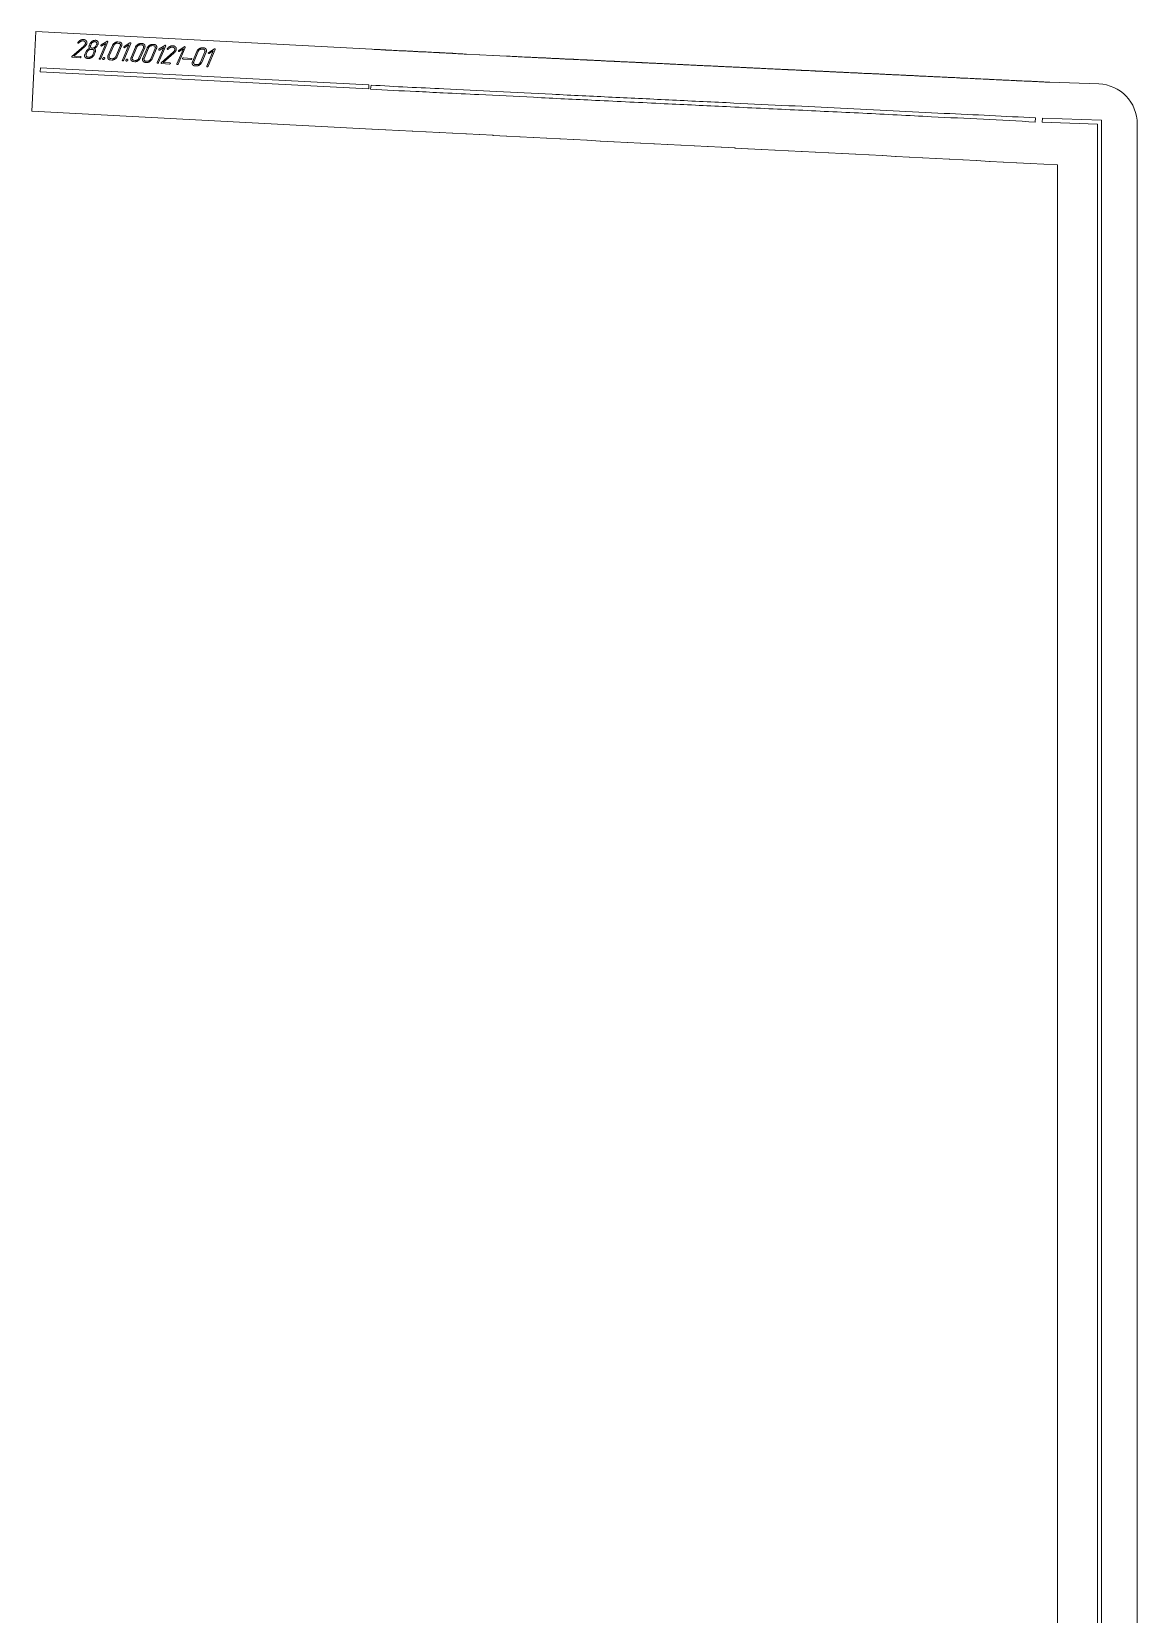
# Model space of a CAD drawing. Header units: millimetres. Extents: x 146 to 1091, y 1 to 2383.
# Drawn here: x 259 to 1091, y 1192 to 2383 of the extents above; entities that cross this region are included whole.
import ezdxf

# ---------------------------------------------------------------- set-up
doc = ezdxf.new("R2010")
doc.units = ezdxf.units.MM
doc.linetypes.add('K5LT_BASIC', pattern=[0])
doc.layers.add('Engraving', color=7, linetype='Continuous')

msp = doc.modelspace()

# ---------------------------------------------------------------- linework, layer by layer
at = {"color": 143, "linetype": 'K5LT_BASIC', "lineweight": 15, "true_color": 0x33acca}
for p, q in [((262.2, 2382.5), (260.7, 2352.5)), ((515.2, 2369.3), (262.2, 2382.5)), ((515.4, 2369.3), (515.2, 2369.3)), ((516.9, 2369.2), (515.4, 2369.3)), ((525.6, 2368.7), (525.3, 2368.8)), ((535.7, 2368.2), (535.4, 2368.2)), ((545.8, 2367.7), (545.5, 2367.7)), ((555.9, 2367.2), (555.6, 2367.2)), ((566, 2366.6), (565.7, 2366.7)), ((576.1, 2366.1), (575.8, 2366.2)), ((586.2, 2365.6), (585.9, 2365.6)), ((596, 2365.1), (586.2, 2365.6)), ((596.3, 2365.1), (596, 2365.1)), ((606.1, 2364.6), (596.3, 2365.1)), ((606.4, 2364.6), (606.1, 2364.6)), ((616.4, 2364.1), (606.4, 2364.6)), ((616.7, 2364.1), (616.4, 2364.1)), ((626.6, 2363.6), (626.3, 2363.6)), ((636.7, 2363.1), (636.4, 2363.1)), ((646.8, 2362.6), (646.5, 2362.6)), ((656.9, 2362.1), (656.6, 2362.1)), ((667, 2361.6), (666.7, 2361.7)), ((677.1, 2361.1), (676.8, 2361.2)), ((687.2, 2360.7), (686.9, 2360.7)), ((697.3, 2360.2), (697, 2360.2)), ((707.4, 2359.7), (707.1, 2359.7)), ((717.5, 2359.2), (717.2, 2359.2)), ((727.6, 2358.7), (727.3, 2358.7)), ((737.7, 2358.2), (737.4, 2358.3)), ((260.7, 2352.5), (259.2, 2322.6)), ((747.8, 2357.8), (747.5, 2357.8)), ((757.9, 2357.3), (757.6, 2357.3)), ((768, 2356.8), (767.7, 2356.8)), ((778.1, 2356.3), (777.8, 2356.3)), ((788.4, 2355.8), (788.1, 2355.8)), ((798.3, 2355.3), (798, 2355.4)), ((808.4, 2354.9), (808.1, 2354.9)), ((818.5, 2354.4), (818.2, 2354.4)), ((828.6, 2353.9), (828.3, 2353.9)), ((838.7, 2353.4), (838.4, 2353.4)), ((848.8, 2352.9), (848.5, 2353)), ((858.9, 2352.5), (858.6, 2352.5)), ((869, 2352), (868.7, 2352)), ((879.1, 2351.5), (878.8, 2351.5)), ((889.2, 2351), (888.9, 2351)), ((899.3, 2350.5), (899, 2350.5)), ((909.4, 2350), (909.1, 2350)), ((919.2, 2349.5), (919.5, 2349.5)), ((929.6, 2349), (929.3, 2349.1)), ((939.7, 2348.5), (939.4, 2348.6)), ((1010.3, 2345.2), (1010.2, 2345.2)), ((1061.9, 2343.2), (1025.2, 2344.4)), ((259.2, 2322.6), (515.2, 2309.2)), ((1090.9, 31.2), (1090.9, 2313)), ((515.2, 2309.2), (515.4, 2309.2)), ((515.4, 2309.2), (525.3, 2308.7)), ((525.3, 2308.7), (525.6, 2308.7)), ((525.6, 2308.7), (535.4, 2308.2)), ((535.4, 2308.2), (535.7, 2308.1)), ((535.7, 2308.1), (545.5, 2307.6)), ((545.5, 2307.6), (545.8, 2307.6)), ((545.8, 2307.6), (555.6, 2307.1)), ((555.6, 2307.1), (555.9, 2307.1)), ((555.9, 2307.1), (565.7, 2306.6)), ((565.7, 2306.6), (566, 2306.6)), ((566, 2306.6), (575.8, 2306)), ((575.8, 2306), (576.1, 2306)), ((576.1, 2306), (585.9, 2305.5)), ((585.9, 2305.5), (586.2, 2305.5)), ((586.2, 2305.5), (596, 2305)), ((596, 2305), (596.3, 2305)), ((596.3, 2305), (606.1, 2304.5)), ((606.1, 2304.5), (606.4, 2304.4)), ((606.4, 2304.4), (616.4, 2303.9)), ((616.4, 2303.9), (616.7, 2303.9)), ((616.7, 2303.9), (626.3, 2303.4)), ((626.3, 2303.4), (626.6, 2303.4)), ((626.6, 2303.4), (636.4, 2302.9)), ((636.4, 2302.9), (636.7, 2302.9)), ((636.7, 2302.9), (646.5, 2302.4)), ((646.5, 2302.4), (646.8, 2302.3)), ((646.8, 2302.3), (656.6, 2301.8)), ((656.6, 2301.8), (656.9, 2301.8)), ((656.9, 2301.8), (666.7, 2301.3)), ((666.7, 2301.3), (667, 2301.3)), ((667, 2301.3), (676.8, 2300.8)), ((676.8, 2300.8), (677.1, 2300.8)), ((677.1, 2300.8), (686.9, 2300.2)), ((686.9, 2300.2), (687.2, 2300.2)), ((687.2, 2300.2), (697, 2299.7)), ((697, 2299.7), (697.3, 2299.7)), ((697.3, 2299.7), (707.1, 2299.2)), ((707.1, 2299.2), (707.4, 2299.2)), ((707.4, 2299.2), (717.2, 2298.7)), ((717.2, 2298.7), (717.5, 2298.6)), ((717.5, 2298.6), (727.3, 2298.1)), ((727.3, 2298.1), (727.6, 2298.1)), ((727.6, 2298.1), (737.4, 2297.6)), ((737.4, 2297.6), (737.7, 2297.6)), ((737.7, 2297.6), (747.5, 2297.1)), ((747.5, 2297.1), (747.8, 2297.1)), ((747.8, 2297.1), (757.6, 2296.6)), ((757.6, 2296.6), (757.9, 2296.5)), ((757.9, 2296.5), (767.7, 2296)), ((767.7, 2296), (768, 2296)), ((768, 2296), (777.8, 2295.5)), ((777.8, 2295.5), (778.1, 2295.5)), ((778.1, 2295.5), (788.1, 2295)), ((788.1, 2295), (788.4, 2294.9)), ((788.4, 2294.9), (798, 2294.4)), ((798, 2294.4), (798.3, 2294.4)), ((798.3, 2294.4), (808.1, 2293.9)), ((808.1, 2293.9), (808.4, 2293.9)), ((808.4, 2293.9), (818.2, 2293.4)), ((818.2, 2293.4), (818.5, 2293.4)), ((818.5, 2293.4), (828.3, 2292.9)), ((828.3, 2292.9), (828.6, 2292.8)), ((828.6, 2292.8), (838.4, 2292.3)), ((838.4, 2292.3), (838.7, 2292.3)), ((838.7, 2292.3), (848.5, 2291.8)), ((848.5, 2291.8), (848.8, 2291.8)), ((848.8, 2291.8), (858.6, 2291.3)), ((858.6, 2291.3), (858.9, 2291.3)), ((858.9, 2291.3), (868.7, 2290.7)), ((868.7, 2290.7), (869, 2290.7)), ((869, 2290.7), (878.8, 2290.2)), ((878.8, 2290.2), (879.1, 2290.2)), ((879.1, 2290.2), (888.9, 2289.7)), ((888.9, 2289.7), (889.2, 2289.7)), ((889.2, 2289.7), (899, 2289.2)), ((899, 2289.2), (899.3, 2289.2)), ((899.3, 2289.2), (909.1, 2288.6)), ((909.1, 2288.6), (909.4, 2288.6)), ((909.4, 2288.6), (919.2, 2288.1)), ((919.2, 2288.1), (919.5, 2288.1)), ((919.5, 2288.1), (929.3, 2287.6)), ((929.3, 2287.6), (929.6, 2287.6)), ((929.6, 2287.6), (939.4, 2287.1)), ((939.4, 2287.1), (939.7, 2287)), ((939.7, 2287), (949.5, 2286.5)), ((949.5, 2286.5), (949.8, 2286.5)), ((949.8, 2286.5), (959.6, 2286)), ((959.6, 2286), (959.9, 2286)), ((959.9, 2286), (969.7, 2285.5)), ((969.7, 2285.5), (970, 2285.5)), ((970, 2285.5), (979.8, 2284.9)), ((979.8, 2284.9), (980.1, 2284.9)), ((980.1, 2284.9), (989.9, 2284.4)), ((989.9, 2284.4), (990.2, 2284.4)), ((990.2, 2284.4), (1000, 2283.9)), ((1000, 2283.9), (1000.3, 2283.9)), ((1000.3, 2283.9), (1010.2, 2283.4)), ((1010.2, 2283.4), (1010.3, 2283.4)), ((1010.3, 2283.4), (1030.9, 2282.3)), ((1030.9, 2282.3), (1030.9, 60.5))]:
    msp.add_line(p, q, dxfattribs=at)
for centre, radius, start, end in [((955.3, 2448.5), 100.6, 266.7033, 266.8693), ((965, 2441.5), 94.1, 266.7015, 266.8795), ((974.7, 2434.8), 87.8, 266.7043, 266.8948), ((984.5, 2428.3), 81.8, 266.713, 266.9171), ((994.2, 2422.1), 76.1, 266.729, 266.9485), ((1004, 2416.2), 70.6, 266.7562, 266.9939)]:
    msp.add_arc(centre, radius, start, end, dxfattribs=at)
msp.add_ellipse((1060.9, 2313), major_axis=(0, -30.2), ratio=0.99398, start_param=1.570796, end_param=3.108212, dxfattribs=at)
for points, knots in [([(525.3, 2368.8), (525.2, 2368.8), (525, 2368.8), (524.8, 2368.8), (524.5, 2368.8), (524.2, 2368.8), (523.8, 2368.8), (523.1, 2368.9), (522.3, 2368.9), (520.9, 2369), (519.1, 2369.1), (517.6, 2369.2), (516.9, 2369.2)], [0, 0, 0, 0, 0.0104886, 0.0209772, 0.0314658, 0.0419545, 0.0629317, 0.0839089, 0.1258634, 0.1678178, 0.2623536, 0.3568893, 0.3568893, 0.3568893, 0.3568893]), ([(535.4, 2368.2), (533.6, 2368.3), (530.4, 2368.5), (527.1, 2368.7), (525.6, 2368.7)], [0, 0, 0, 0, 0.2186385, 0.4166632, 0.4166632, 0.4166632, 0.4166632]), ([(545.5, 2367.7), (545.3, 2367.7), (544.8, 2367.7), (542.9, 2367.8), (540.5, 2368), (537.7, 2368.1), (536.4, 2368.2), (535.7, 2368.2)], [0, 0, 0, 0, 0.0252663, 0.0631657, 0.2396331, 0.3278668, 0.4161006, 0.4161006, 0.4161006, 0.4161006]), ([(555.6, 2367.2), (555.5, 2367.2), (555.2, 2367.2), (554.8, 2367.2), (554.2, 2367.3), (553.5, 2367.3), (552.2, 2367.4), (550.7, 2367.4), (549.1, 2367.5), (548, 2367.6), (546.9, 2367.6), (546.1, 2367.7), (545.8, 2367.7)], [0, 0, 0, 0, 0.0133314, 0.0266628, 0.0533256, 0.0799883, 0.1066511, 0.2133022, 0.2573031, 0.3013041, 0.345305, 0.3893059, 0.3893059, 0.3893059, 0.3893059]), ([(565.7, 2366.7), (565.1, 2366.7), (563.7, 2366.8), (560.4, 2366.9), (557.7, 2367.1), (555.9, 2367.2)], [0, 0, 0, 0, 0.0762057, 0.1905143, 0.4401767, 0.4401767, 0.4401767, 0.4401767]), ([(575.8, 2366.2), (575.7, 2366.2), (575.6, 2366.2), (575.4, 2366.2), (575, 2366.2), (574.2, 2366.2), (572.6, 2366.3), (569.8, 2366.5), (567.4, 2366.6), (566, 2366.6)], [0, 0, 0, 0, 0.0075209, 0.0150418, 0.0300836, 0.0601672, 0.1203344, 0.2406689, 0.4386866, 0.4386866, 0.4386866, 0.4386866]), ([(585.9, 2365.6), (584.2, 2365.7), (581.8, 2365.8), (578.9, 2366), (577.3, 2366.1), (576.5, 2366.1), (576.1, 2366.1)], [0, 0, 0, 0, 0.2441491, 0.3662237, 0.427261, 0.4882983, 0.4882983, 0.4882983, 0.4882983]), ([(626.3, 2363.6), (624.8, 2363.7), (621.6, 2363.9), (618.4, 2364), (616.7, 2364.1)], [0, 0, 0, 0, 0.2046425, 0.4430636, 0.4430636, 0.4430636, 0.4430636]), ([(636.4, 2363.1), (635.3, 2363.2), (632.1, 2363.3), (628.8, 2363.5), (626.6, 2363.6)], [0, 0, 0, 0, 0.1332275, 0.4235918, 0.4235918, 0.4235918, 0.4235918]), ([(646.5, 2362.6), (646.1, 2362.7), (645.2, 2362.7), (643.1, 2362.8), (640.8, 2362.9), (638.5, 2363), (637.3, 2363.1), (636.7, 2363.1)], [0, 0, 0, 0, 0.0511674, 0.1279185, 0.2814206, 0.3630755, 0.4447304, 0.4447304, 0.4447304, 0.4447304]), ([(656.6, 2362.1), (656.2, 2362.2), (655.3, 2362.2), (653.7, 2362.3), (652.1, 2362.4), (650.4, 2362.4), (649.2, 2362.5), (648, 2362.6), (647.2, 2362.6), (646.8, 2362.6)], [0, 0, 0, 0, 0.0550992, 0.1101984, 0.2203969, 0.2754961, 0.3305953, 0.3856945, 0.4407937, 0.4407937, 0.4407937, 0.4407937]), ([(666.7, 2361.7), (666.3, 2361.7), (665.4, 2361.7), (663.8, 2361.8), (662.2, 2361.9), (660.5, 2361.9), (659.3, 2362), (658.1, 2362.1), (657.3, 2362.1), (656.9, 2362.1)], [0, 0, 0, 0, 0.0545517, 0.1091034, 0.2182067, 0.2727584, 0.3273101, 0.3818618, 0.4364135, 0.4364135, 0.4364135, 0.4364135]), ([(676.8, 2361.2), (676.4, 2361.2), (675.5, 2361.2), (673.9, 2361.3), (671.9, 2361.4), (669.8, 2361.5), (668.2, 2361.6), (667.4, 2361.6), (667, 2361.6)], [0, 0, 0, 0, 0.0539706, 0.1079412, 0.2158824, 0.3238237, 0.3777943, 0.4317649, 0.4317649, 0.4317649, 0.4317649]), ([(686.9, 2360.7), (686.7, 2360.7), (686.3, 2360.7), (685.6, 2360.7), (684.7, 2360.8), (683.6, 2360.8), (682.4, 2360.9), (681.1, 2361), (680, 2361), (679.1, 2361), (678.4, 2361.1), (677.7, 2361.1), (677.3, 2361.1), (677.1, 2361.1)], [0, 0, 0, 0, 0.0239069, 0.0478138, 0.0956276, 0.1434414, 0.1912552, 0.2501549, 0.3090545, 0.3385044, 0.3679542, 0.397404, 0.4268538, 0.4268538, 0.4268538, 0.4268538]), ([(697, 2360.2), (696.8, 2360.2), (696.5, 2360.2), (695.8, 2360.2), (695, 2360.3), (694, 2360.3), (692.8, 2360.4), (691.5, 2360.4), (690.3, 2360.5), (689.3, 2360.6), (688.6, 2360.6), (687.9, 2360.6), (687.4, 2360.6), (687.2, 2360.7)], [0, 0, 0, 0, 0.0214012, 0.0428023, 0.0856047, 0.128407, 0.1712093, 0.2338223, 0.2964354, 0.3277419, 0.3590484, 0.3903549, 0.4216614, 0.4216614, 0.4216614, 0.4216614]), ([(707.1, 2359.7), (706.9, 2359.7), (706.6, 2359.7), (706.1, 2359.8), (705.6, 2359.8), (704.9, 2359.8), (704.1, 2359.8), (702.4, 2359.9), (700.9, 2360), (699.4, 2360.1), (698.7, 2360.1), (698, 2360.1), (697.5, 2360.2), (697.3, 2360.2)], [0, 0, 0, 0, 0.0223674, 0.0447349, 0.0671023, 0.0894698, 0.1342047, 0.1789396, 0.3091201, 0.3416652, 0.3742103, 0.4067555, 0.4393006, 0.4393006, 0.4393006, 0.4393006]), ([(717.2, 2359.2), (716.9, 2359.2), (716.5, 2359.3), (715.8, 2359.3), (715.1, 2359.3), (713.8, 2359.4), (711.2, 2359.5), (708.8, 2359.6), (707.4, 2359.7)], [0, 0, 0, 0, 0.0284436, 0.0568872, 0.0853308, 0.1137743, 0.2275487, 0.4103352, 0.4103352, 0.4103352, 0.4103352]), ([(727.3, 2358.7), (727.1, 2358.7), (726.7, 2358.8), (726.1, 2358.8), (725.4, 2358.8), (724.6, 2358.9), (723.6, 2358.9), (722.4, 2359), (721.2, 2359), (720.1, 2359.1), (719.3, 2359.1), (718.7, 2359.1), (718.1, 2359.2), (717.7, 2359.2), (717.5, 2359.2)], [0, 0, 0, 0, 0.0279643, 0.0559286, 0.0838929, 0.1118572, 0.1677858, 0.2237144, 0.2801011, 0.3364878, 0.3646811, 0.3928744, 0.4210678, 0.4492611, 0.4492611, 0.4492611, 0.4492611]), ([(737.4, 2358.3), (737, 2358.3), (736.1, 2358.3), (734.5, 2358.4), (732.5, 2358.5), (730.4, 2358.6), (728.8, 2358.7), (728, 2358.7), (727.6, 2358.7)], [0, 0, 0, 0, 0.0552855, 0.110571, 0.221142, 0.3317129, 0.3869984, 0.4422839, 0.4422839, 0.4422839, 0.4422839]), ([(747.5, 2357.8), (747.1, 2357.8), (746.2, 2357.8), (744.6, 2357.9), (742.6, 2358), (740.5, 2358.1), (738.9, 2358.2), (738.1, 2358.2), (737.7, 2358.2)], [0, 0, 0, 0, 0.0570942, 0.1141884, 0.2283768, 0.3425652, 0.3996594, 0.4567536, 0.4567536, 0.4567536, 0.4567536]), ([(757.6, 2357.3), (757.2, 2357.3), (756.3, 2357.3), (754.7, 2357.4), (752.7, 2357.5), (750.6, 2357.6), (749, 2357.7), (748.2, 2357.7), (747.8, 2357.8)], [0, 0, 0, 0, 0.0560961, 0.1121922, 0.2243844, 0.3365765, 0.3926726, 0.4487687, 0.4487687, 0.4487687, 0.4487687]), ([(767.7, 2356.8), (767.3, 2356.8), (766.4, 2356.9), (764.8, 2356.9), (762.8, 2357), (760.7, 2357.1), (759.1, 2357.2), (758.3, 2357.3), (757.9, 2357.3)], [0, 0, 0, 0, 0.052433, 0.104866, 0.2097319, 0.3145979, 0.3670308, 0.4194638, 0.4194638, 0.4194638, 0.4194638]), ([(777.8, 2356.3), (777.4, 2356.3), (776.5, 2356.4), (775.3, 2356.4), (774.1, 2356.5), (772.5, 2356.6), (770.8, 2356.7), (769.2, 2356.7), (768.4, 2356.8), (768, 2356.8)], [0, 0, 0, 0, 0.0539648, 0.1079295, 0.1618943, 0.2158591, 0.3237886, 0.3777533, 0.4317181, 0.4317181, 0.4317181, 0.4317181]), ([(788.1, 2355.8), (788, 2355.8), (787.5, 2355.9), (786.5, 2355.9), (784.7, 2356), (781.8, 2356.1), (779.4, 2356.2), (778.1, 2356.3)], [0, 0, 0, 0, 0.0239911, 0.0599777, 0.131951, 0.2758976, 0.4542322, 0.4542322, 0.4542322, 0.4542322]), ([(798, 2355.4), (798, 2355.4), (797.8, 2355.4), (797.5, 2355.4), (796.9, 2355.4), (795.9, 2355.5), (793.8, 2355.6), (791.2, 2355.7), (789.2, 2355.8), (788.4, 2355.8)], [0, 0, 0, 0, 0.0007429, 0.0204517, 0.0412748, 0.0829211, 0.1662137, 0.3327989, 0.4416534, 0.4416534, 0.4416534, 0.4416534]), ([(808.1, 2354.9), (807.5, 2354.9), (806.1, 2355), (803.8, 2355.1), (801.1, 2355.2), (799.2, 2355.3), (798.3, 2355.3)], [0, 0, 0, 0, 0.074759, 0.1868974, 0.3144989, 0.4421005, 0.4421005, 0.4421005, 0.4421005]), ([(818.2, 2354.4), (817.4, 2354.4), (815.6, 2354.5), (813, 2354.6), (810.5, 2354.8), (809.1, 2354.8), (808.4, 2354.9)], [0, 0, 0, 0, 0.0972006, 0.2430015, 0.3374574, 0.4319133, 0.4319133, 0.4319133, 0.4319133]), ([(828.3, 2353.9), (828, 2353.9), (827.6, 2354), (826.7, 2354), (825.3, 2354.1), (823.5, 2354.1), (821.2, 2354.3), (819.5, 2354.3), (818.5, 2354.4)], [0, 0, 0, 0, 0.030446, 0.0608921, 0.1217841, 0.2131223, 0.3044604, 0.4392458, 0.4392458, 0.4392458, 0.4392458]), ([(838.4, 2353.4), (838.2, 2353.4), (838, 2353.5), (837.6, 2353.5), (837.2, 2353.5), (836.6, 2353.5), (836, 2353.6), (834.9, 2353.6), (833.5, 2353.7), (831.3, 2353.8), (829.7, 2353.9), (828.6, 2353.9)], [0, 0, 0, 0, 0.0182492, 0.0364984, 0.0547475, 0.0729967, 0.1094951, 0.1459934, 0.2208305, 0.2956676, 0.4453418, 0.4453418, 0.4453418, 0.4453418]), ([(848.5, 2353), (848.4, 2353), (848.3, 2353), (848.2, 2353), (847.8, 2353), (847.2, 2353), (845.9, 2353.1), (843.3, 2353.2), (840.7, 2353.3), (839, 2353.4), (838.7, 2353.4)], [0, 0, 0, 0, 0.006147, 0.0122939, 0.0245878, 0.0491756, 0.0983513, 0.1967026, 0.3934052, 0.4328172, 0.4328172, 0.4328172, 0.4328172]), ([(858.6, 2352.5), (858.4, 2352.5), (858, 2352.5), (857.5, 2352.5), (857, 2352.5), (856.3, 2352.6), (855.4, 2352.6), (853.8, 2352.7), (852.3, 2352.8), (850.9, 2352.8), (850.2, 2352.9), (849.5, 2352.9), (849, 2352.9), (848.8, 2352.9)], [0, 0, 0, 0, 0.0232718, 0.0465436, 0.0698154, 0.0930872, 0.1396308, 0.1861744, 0.3099039, 0.3408363, 0.3717686, 0.402701, 0.4336334, 0.4336334, 0.4336334, 0.4336334]), ([(868.7, 2352), (868.5, 2352), (868.1, 2352), (867.5, 2352), (867, 2352.1), (866.2, 2352.1), (865.2, 2352.1), (863.6, 2352.2), (862.1, 2352.3), (860.8, 2352.4), (860.2, 2352.4), (859.5, 2352.4), (859.1, 2352.4), (858.9, 2352.5)], [0, 0, 0, 0, 0.026573, 0.053146, 0.0797189, 0.1062919, 0.1594379, 0.2125839, 0.3340574, 0.3644258, 0.3947942, 0.4251626, 0.455531, 0.455531, 0.455531, 0.455531]), ([(878.8, 2351.5), (878.4, 2351.5), (877.5, 2351.6), (875.9, 2351.6), (873.9, 2351.7), (871.8, 2351.8), (870.2, 2351.9), (869.4, 2351.9), (869, 2352)], [0, 0, 0, 0, 0.0596908, 0.1193816, 0.2387632, 0.3581448, 0.4178356, 0.4775264, 0.4775264, 0.4775264, 0.4775264]), ([(888.9, 2351), (888.5, 2351), (887.7, 2351.1), (886, 2351.1), (884, 2351.2), (881.9, 2351.3), (880.3, 2351.4), (879.5, 2351.5), (879.1, 2351.5)], [0, 0, 0, 0, 0.060214, 0.1204281, 0.2408561, 0.3612842, 0.4214982, 0.4817122, 0.4817122, 0.4817122, 0.4817122]), ([(899, 2350.5), (898.6, 2350.5), (897.8, 2350.6), (896.1, 2350.7), (894.1, 2350.8), (892, 2350.9), (890.4, 2350.9), (889.6, 2351), (889.2, 2351)], [0, 0, 0, 0, 0.0539536, 0.1079073, 0.2158145, 0.3237218, 0.3776754, 0.431629, 0.431629, 0.431629, 0.431629]), ([(909.1, 2350), (908.8, 2350), (908.3, 2350.1), (907.2, 2350.1), (905.4, 2350.2), (903.2, 2350.3), (901, 2350.4), (899.8, 2350.5), (899.3, 2350.5)], [0, 0, 0, 0, 0.0338536, 0.0677071, 0.1354142, 0.2708284, 0.3437356, 0.4166428, 0.4166428, 0.4166428, 0.4166428]), ([(919.2, 2349.5), (918.8, 2349.6), (918, 2349.6), (916.3, 2349.7), (914.3, 2349.8), (911.8, 2349.9), (910.2, 2350), (909.4, 2350)], [0, 0, 0, 0, 0.0524406, 0.1048811, 0.2097623, 0.3146434, 0.4195245, 0.4195245, 0.4195245, 0.4195245]), ([(929.3, 2349.1), (929.2, 2349.1), (929, 2349.1), (928.5, 2349.1), (927.6, 2349.1), (925.9, 2349.2), (923.1, 2349.4), (920.8, 2349.5), (919.5, 2349.5)], [0, 0, 0, 0, 0.007613, 0.0283386, 0.0604838, 0.124774, 0.2533544, 0.4221155, 0.4221155, 0.4221155, 0.4221155]), ([(939.4, 2348.6), (939.1, 2348.6), (938.3, 2348.6), (936.7, 2348.7), (933.7, 2348.8), (931.2, 2349), (929.6, 2349)], [0, 0, 0, 0, 0.0387483, 0.0968707, 0.2131155, 0.4245972, 0.4245972, 0.4245972, 0.4245972]), ([(949.5, 2348.1), (948.9, 2348.1), (947.6, 2348.2), (944.3, 2348.3), (941.6, 2348.5), (939.7, 2348.5)], [0, 0, 0, 0, 0.0730455, 0.1826137, 0.4454527, 0.4454527, 0.4454527, 0.4454527]), ([(959.6, 2347.6), (959.4, 2347.6), (959.1, 2347.6), (958.3, 2347.6), (956.9, 2347.7), (954, 2347.9), (951.5, 2348), (949.8, 2348.1)], [0, 0, 0, 0, 0.0187713, 0.0469282, 0.1032421, 0.2158698, 0.4476846, 0.4476846, 0.4476846, 0.4476846]), ([(969.7, 2347.1), (968.7, 2347.1), (965.5, 2347.3), (962.2, 2347.5), (959.9, 2347.6)], [0, 0, 0, 0, 0.1340698, 0.4685396, 0.4685396, 0.4685396, 0.4685396]), ([(979.8, 2346.6), (978.7, 2346.7), (975.4, 2346.8), (972.1, 2347), (970, 2347.1)], [0, 0, 0, 0, 0.1639728, 0.4895249, 0.4895249, 0.4895249, 0.4895249]), ([(989.9, 2346.1), (988.7, 2346.2), (985.4, 2346.3), (982.1, 2346.5), (980.1, 2346.6)], [0, 0, 0, 0, 0.1904251, 0.5106339, 0.5106339, 0.5106339, 0.5106339]), ([(1000, 2345.6), (998.7, 2345.7), (995.4, 2345.9), (992.1, 2346), (990.2, 2346.1)], [0, 0, 0, 0, 0.2235162, 0.5508736, 0.5508736, 0.5508736, 0.5508736]), ([(1010.2, 2345.2), (1008.7, 2345.2), (1005.4, 2345.4), (1002.1, 2345.5), (1000.3, 2345.6)], [0, 0, 0, 0, 0.2533539, 0.5775204, 0.5775204, 0.5775204, 0.5775204]), ([(1025.2, 2344.4), (1023.9, 2344.5), (1022.1, 2344.6), (1019.6, 2344.7), (1017.1, 2344.8), (1014, 2345), (1011.6, 2345.1), (1010.3, 2345.2)], [0, 0, 0, 0, 0.2104039, 0.3156058, 0.4208077, 0.6312116, 0.8416155, 0.8416155, 0.8416155, 0.8416155])]:
    msp.add_open_spline(points, degree=3, knots=knots, dxfattribs=at)
at = {"layer": 'Engraving', "color": 143, "linetype": 'K5LT_BASIC', "lineweight": 15, "true_color": 0x33acca}
for p, q in [((289.6, 2364), (298.4, 2371.7)), ((299, 2371.1), (291, 2364.1)), ((294, 2374.3), (294.1, 2374.5)), ((298.4, 2371.7), (298.7, 2372)), ((298.7, 2372), (299, 2372.4)), ((302.6, 2372.3), (303, 2373.3)), ((303.6, 2372.2), (304, 2373.2)), ((305.9, 2375.8), (306.5, 2375.9)), ((306.5, 2375.9), (306.9, 2376)), ((306.9, 2376), (307.2, 2376)), ((308, 2372.9), (307.5, 2371.9)), ((309, 2372.8), (308.5, 2371.9)), ((309.1, 2373.1), (309, 2372.8)), ((309.2, 2373.5), (309.1, 2373.1)), ((309.2, 2374), (309.2, 2373.5)), ((310.1, 2362.3), (314.9, 2373.7)), ((316.4, 2374.8), (311.1, 2362.2)), ((311.5, 2372.5), (315.7, 2375.2)), ((314.9, 2373.7), (311.9, 2371.8)), ((316.6, 2364.3), (319.9, 2372.1)), ((317.6, 2364.3), (320.9, 2372)), ((325.8, 2371.7), (322.6, 2363.9)), ((326.8, 2371.6), (323.6, 2363.8)), ((323.7, 2373.8), (324.6, 2373.7)), ((324.1, 2374.8), (325.1, 2374.7)), ((327.4, 2361.1), (332.2, 2372.5)), ((333.7, 2373.6), (328.4, 2361)), ((328.8, 2371.3), (333, 2374)), ((332.2, 2372.5), (329.2, 2370.6)), ((334, 2363.1), (337.2, 2370.9)), ((335, 2363), (338.2, 2370.8)), ((343.2, 2370.4), (339.9, 2362.7)), ((344.2, 2370.4), (340.9, 2362.6)), ((341, 2372.6), (342, 2372.5)), ((341.4, 2373.6), (342.4, 2373.5)), ((342.8, 2362.5), (346.1, 2370.2)), ((343.8, 2362.4), (347.1, 2370.2)), ((349.9, 2372), (350.9, 2371.9)), ((350.3, 2372.9), (351.3, 2372.9)), ((353.7, 2359.2), (358.5, 2370.7)), ((360, 2371.8), (354.7, 2359.2)), ((355.1, 2369.5), (359.3, 2372.2)), ((358.5, 2370.7), (355.5, 2368.7)), ((374.7, 2370.7), (369.4, 2358.1)), ((369.8, 2368.4), (374, 2371.1)), ((387.6, 2370.3), (388.6, 2370.3)), ((295.6, 2362.8), (289.7, 2363.2)), ((291, 2364.1), (296, 2363.8)), ((299.2, 2365.5), (300.1, 2367.5)), ((300.2, 2365.5), (301, 2367.4)), ((302, 2362.4), (301, 2362.4)), ((302.4, 2363.3), (301.4, 2363.4)), ((303.8, 2369.2), (304.8, 2369.1)), ((306, 2367.1), (305.2, 2365.1)), ((307, 2367), (306.2, 2365.1)), ((319.4, 2361.1), (318.4, 2361.2)), ((319.8, 2362.1), (318.8, 2362.2)), ((336.7, 2359.9), (335.7, 2360)), ((337.1, 2360.9), (336.1, 2361)), ((345.6, 2359.3), (344.6, 2359.4)), ((346, 2360.3), (345, 2360.3)), ((352.1, 2369.8), (348.8, 2362.1)), ((353.1, 2369.8), (349.8, 2362)), ((356.8, 2359.3), (365.6, 2367)), ((362.8, 2358.1), (356.9, 2358.5)), ((366.2, 2366.4), (358.2, 2359.4)), ((358.2, 2359.4), (363.2, 2359.1)), ((361.2, 2369.6), (361.3, 2369.8)), ((365.6, 2367), (366, 2367.3)), ((366, 2367.3), (366.3, 2367.7)), ((368.5, 2358.2), (373.3, 2369.6)), ((373.3, 2369.6), (370.3, 2367.7)), ((379, 2361.5), (373, 2361.9)), ((373.4, 2362.8), (379.4, 2362.4)), ((380.2, 2359.9), (383.4, 2367.6)), ((381.2, 2359.8), (384.4, 2367.6)), ((389.4, 2367.2), (386.1, 2359.5)), ((390.4, 2367.1), (387.1, 2359.4)), ((387.2, 2369.4), (388.2, 2369.3)), ((391, 2356.6), (395.8, 2368.1)), ((397.3, 2369.1), (392, 2356.6)), ((392.4, 2366.8), (396.6, 2369.5)), ((395.8, 2368.1), (392.8, 2366.1)), ((265.8, 2355.3), (265.7, 2352.3)), ((512.7, 2339.4), (265.7, 2352.3)), ((265.8, 2355.3), (512.8, 2342.4)), ((382.9, 2356.7), (381.9, 2356.8)), ((383.3, 2357.7), (382.3, 2357.7)), ((512.8, 2342.4), (512.7, 2339.4)), ((514.6, 2342.3), (514.2, 2339.3)), ((1014.2, 2317.6), (1014.1, 2314.5)), ((1019.4, 2314.4), (1019.5, 2317.4)), ((1060.9, 2313), (1019.4, 2314.4)), ((1019.5, 2317.4), (1063.9, 2315.9)), ((1060.9, 31.2), (1060.9, 2313)), ((1063.9, 2315.9), (1063.9, 28.1))]:
    msp.add_line(p, q, dxfattribs=at)
for points in [[(294, 2374), (293.9, 2374.1), (294, 2374.3)], [(294.3, 2373.8), (294.1, 2373.8), (294, 2374)], [(294.1, 2374.5), (295, 2375.7), (296.1, 2376.2)], [(294.6, 2373.9), (294.5, 2373.8), (294.3, 2373.8)], [(294.9, 2374.1), (294.8, 2374), (294.6, 2373.9)], [(296.4, 2375.3), (295.6, 2375), (294.9, 2374.1)], [(296.1, 2376.2), (297.1, 2376.7), (298.2, 2376.6)], [(297.8, 2375.6), (297.1, 2375.6), (296.4, 2375.3)], [(298.7, 2375.3), (298.3, 2375.6), (297.8, 2375.6)], [(298.2, 2376.6), (299.6, 2376.5), (300.3, 2375.5)], [(299.3, 2374.8), (299.1, 2375.1), (298.7, 2375.3)], [(299, 2372.4), (299.3, 2372.7), (299.5, 2373.1)], [(299.9, 2372.1), (299.6, 2371.6), (299, 2371.1)], [(299.5, 2373.1), (299.9, 2374), (299.3, 2374.8)], [(300.5, 2373), (300.3, 2372.5), (299.9, 2372.1)], [(300.3, 2375.5), (301.1, 2374.4), (300.5, 2373)], [(301.1, 2368.9), (301.8, 2369.5), (302.7, 2369.9)], [(302.3, 2371), (302.3, 2371.6), (302.6, 2372.3)], [(302.7, 2369.9), (302.4, 2370.4), (302.3, 2371)], [(303, 2373.3), (303.5, 2374.4), (304.7, 2375.3)], [(303.6, 2370.8), (303.2, 2371.4), (303.6, 2372.2)], [(304.7, 2370.1), (303.9, 2370.2), (303.6, 2370.8)], [(304, 2373.2), (304.3, 2374), (305.1, 2374.5)], [(304.7, 2375.3), (305.3, 2375.7), (305.9, 2375.8)], [(306.4, 2370.6), (305.5, 2370.1), (304.7, 2370.1)], [(305.1, 2374.5), (306, 2375), (306.8, 2375)], [(307.5, 2371.9), (307.2, 2371.1), (306.4, 2370.6)], [(307.7, 2370.6), (307.2, 2370.1), (306.5, 2369.7)], [(306.8, 2375), (307.6, 2374.9), (308, 2374.3)], [(307.2, 2376), (308.4, 2375.9), (309, 2375)], [(308.5, 2371.9), (308.2, 2371.2), (307.7, 2370.6)], [(308, 2374.3), (308.3, 2373.7), (308, 2372.9)], [(309, 2375), (309.2, 2374.5), (309.2, 2374)], [(311.2, 2371.8), (311.1, 2372), (311.2, 2372.2)], [(311.2, 2372.2), (311.2, 2372.3), (311.5, 2372.5)], [(311.5, 2371.7), (311.3, 2371.7), (311.2, 2371.8)], [(311.9, 2371.8), (311.7, 2371.6), (311.5, 2371.7)], [(315.7, 2375.2), (315.8, 2375.3), (316, 2375.3)], [(316, 2375.3), (316.2, 2375.3), (316.3, 2375.2)], [(316.3, 2375.2), (316.4, 2375), (316.4, 2374.8)], [(319.9, 2372.1), (320.3, 2373.2), (321.6, 2374)], [(320.9, 2372), (321.2, 2372.8), (322, 2373.3)], [(321.6, 2374), (322.8, 2374.9), (324.1, 2374.8)], [(322, 2373.3), (322.8, 2373.9), (323.7, 2373.8)], [(324.6, 2373.7), (325.5, 2373.7), (325.8, 2373.1)], [(325.1, 2374.7), (326.3, 2374.6), (326.8, 2373.7)], [(325.8, 2373.1), (326.2, 2372.4), (325.8, 2371.7)], [(326.8, 2373.7), (327.3, 2372.8), (326.8, 2371.6)], [(328.5, 2371), (328.6, 2371.1), (328.8, 2371.3)], [(328.5, 2370.6), (328.5, 2370.8), (328.5, 2371)], [(328.8, 2370.4), (328.6, 2370.5), (328.5, 2370.6)], [(329.2, 2370.6), (329, 2370.4), (328.8, 2370.4)], [(333, 2374), (333.2, 2374.1), (333.4, 2374.1)], [(333.4, 2374.1), (333.6, 2374.1), (333.7, 2374)], [(333.7, 2374), (333.8, 2373.8), (333.7, 2373.6)], [(337.2, 2370.9), (337.7, 2372), (338.9, 2372.8)], [(338.2, 2370.8), (338.6, 2371.6), (339.4, 2372.1)], [(338.9, 2372.8), (340.2, 2373.6), (341.4, 2373.6)], [(339.4, 2372.1), (340.2, 2372.6), (341, 2372.6)], [(342, 2372.5), (342.8, 2372.5), (343.2, 2371.8)], [(342.4, 2373.5), (343.6, 2373.4), (344.2, 2372.5)], [(343.2, 2371.8), (343.5, 2371.2), (343.2, 2370.4)], [(344.2, 2372.5), (344.7, 2371.6), (344.2, 2370.4)], [(346.1, 2370.2), (346.6, 2371.4), (347.8, 2372.2)], [(347.1, 2370.2), (347.4, 2371), (348.2, 2371.5)], [(347.8, 2372.2), (349, 2373), (350.3, 2372.9)], [(348.2, 2371.5), (349.1, 2372), (349.9, 2372)], [(350.9, 2371.9), (351.7, 2371.8), (352, 2371.2)], [(351.3, 2372.9), (352.5, 2372.8), (353, 2371.9)], [(352, 2371.2), (352.4, 2370.6), (352.1, 2369.8)], [(353, 2371.9), (353.6, 2371), (353.1, 2369.8)], [(359.3, 2372.2), (359.4, 2372.3), (359.6, 2372.3)], [(359.6, 2372.3), (359.8, 2372.3), (359.9, 2372.1)], [(359.9, 2372.1), (360, 2372), (360, 2371.8)], [(361.3, 2369.8), (362.2, 2371), (363.4, 2371.5)], [(363.6, 2370.6), (362.9, 2370.3), (362.1, 2369.4)], [(363.4, 2371.5), (364.4, 2372), (365.4, 2371.9)], [(365.1, 2370.9), (364.4, 2370.9), (363.6, 2370.6)], [(366, 2370.6), (365.5, 2370.9), (365.1, 2370.9)], [(365.4, 2371.9), (366.8, 2371.8), (367.6, 2370.8)], [(366.6, 2370.1), (366.4, 2370.4), (366, 2370.6)], [(366.7, 2368.4), (367.1, 2369.3), (366.6, 2370.1)], [(367.6, 2370.8), (368.3, 2369.7), (367.7, 2368.3)], [(374, 2371.1), (374.2, 2371.3), (374.4, 2371.2)], [(374.4, 2371.2), (374.6, 2371.2), (374.7, 2371.1)], [(374.7, 2371.1), (374.8, 2370.9), (374.7, 2370.7)], [(385.1, 2369.6), (386.4, 2370.4), (387.6, 2370.3)], [(388.6, 2370.3), (389.8, 2370.2), (390.4, 2369.3)], [(289.4, 2363.4), (289.3, 2363.6), (289.4, 2363.8)], [(289.4, 2363.8), (289.4, 2363.9), (289.6, 2364)], [(289.7, 2363.2), (289.5, 2363.2), (289.4, 2363.4)], [(296, 2362.9), (295.8, 2362.8), (295.6, 2362.8)], [(296, 2363.8), (296.2, 2363.8), (296.3, 2363.6)], [(296.3, 2363.3), (296.2, 2363.1), (296, 2362.9)], [(296.3, 2363.6), (296.4, 2363.4), (296.3, 2363.3)], [(299.3, 2363.4), (298.7, 2364.3), (299.2, 2365.5)], [(301, 2362.4), (299.9, 2362.5), (299.3, 2363.4)], [(300.1, 2367.5), (300.4, 2368.2), (301.1, 2368.9)], [(300.3, 2364.1), (299.9, 2364.7), (300.2, 2365.5)], [(301.4, 2363.4), (300.6, 2363.4), (300.3, 2364.1)], [(301, 2367.4), (301.4, 2368.2), (302.2, 2368.7)], [(304.5, 2363.1), (303.2, 2362.3), (302, 2362.4)], [(302.2, 2368.7), (303, 2369.3), (303.8, 2369.2)], [(304, 2363.8), (303.2, 2363.3), (302.4, 2363.3)], [(305.2, 2365.1), (304.9, 2364.3), (304, 2363.8)], [(306.2, 2365.1), (305.7, 2363.8), (304.5, 2363.1)], [(304.8, 2369.1), (305.7, 2369.1), (306, 2368.5)], [(306, 2368.5), (306.3, 2367.9), (306, 2367.1)], [(306.5, 2369.7), (307, 2369.3), (307.2, 2368.6)], [(307.2, 2368.6), (307.3, 2367.8), (307, 2367)], [(310.1, 2361.9), (310, 2362), (310.1, 2362.3)], [(310.4, 2361.8), (310.3, 2361.8), (310.1, 2361.9)], [(310.8, 2361.9), (310.6, 2361.8), (310.4, 2361.8)], [(311.1, 2362.2), (311, 2362), (310.8, 2361.9)], [(312.6, 2361.8), (312.5, 2362.1), (312.6, 2362.4)], [(312.6, 2362.4), (312.7, 2362.5), (313, 2362.8)], [(313.1, 2361.6), (312.7, 2361.6), (312.6, 2361.8)], [(313, 2362.8), (313.3, 2363.1), (313.7, 2363)], [(313.7, 2361.8), (313.4, 2361.6), (313.1, 2361.6)], [(313.7, 2363), (313.9, 2363), (314.1, 2362.8)], [(314.1, 2362.3), (314, 2362), (313.7, 2361.8)], [(314.1, 2362.8), (314.2, 2362.5), (314.1, 2362.3)], [(316.7, 2362.2), (316.1, 2363.1), (316.6, 2364.3)], [(318.4, 2361.2), (317.2, 2361.3), (316.7, 2362.2)], [(317.6, 2362.9), (317.3, 2363.5), (317.6, 2364.3)], [(318.8, 2362.2), (318, 2362.2), (317.6, 2362.9)], [(321.8, 2361.8), (320.6, 2361.1), (319.4, 2361.1)], [(321.4, 2362.6), (320.6, 2362.1), (319.8, 2362.1)], [(322.6, 2363.9), (322.2, 2363.1), (321.4, 2362.6)], [(323.6, 2363.8), (323.1, 2362.6), (321.8, 2361.8)], [(327.4, 2360.7), (327.3, 2360.8), (327.4, 2361.1)], [(327.7, 2360.6), (327.6, 2360.6), (327.4, 2360.7)], [(328.1, 2360.6), (328, 2360.5), (327.7, 2360.6)], [(328.4, 2361), (328.3, 2360.8), (328.1, 2360.6)], [(330, 2360.6), (329.9, 2360.9), (330, 2361.1)], [(330, 2361.1), (330, 2361.3), (330.4, 2361.6)], [(330.4, 2360.4), (330.1, 2360.4), (330, 2360.6)], [(330.4, 2361.6), (330.7, 2361.8), (331, 2361.8)], [(331.1, 2360.6), (330.8, 2360.3), (330.4, 2360.4)], [(331, 2361.8), (331.3, 2361.8), (331.4, 2361.5)], [(331.5, 2361), (331.4, 2360.8), (331.1, 2360.6)], [(331.4, 2361.5), (331.6, 2361.3), (331.5, 2361)], [(334, 2361), (333.5, 2361.9), (334, 2363.1)], [(335.7, 2360), (334.6, 2360.1), (334, 2361)], [(335, 2361.6), (334.6, 2362.3), (335, 2363)], [(336.1, 2361), (335.4, 2361), (335, 2361.6)], [(339.2, 2360.6), (338, 2359.8), (336.7, 2359.9)], [(338.8, 2361.3), (337.9, 2360.8), (337.1, 2360.9)], [(339.9, 2362.7), (339.6, 2361.9), (338.8, 2361.3)], [(340.9, 2362.6), (340.4, 2361.4), (339.2, 2360.6)], [(342.9, 2360.4), (342.3, 2361.3), (342.8, 2362.5)], [(344.6, 2359.4), (343.5, 2359.5), (342.9, 2360.4)], [(343.9, 2361), (343.5, 2361.6), (343.8, 2362.4)], [(345, 2360.3), (344.2, 2360.4), (343.9, 2361)], [(348.1, 2360), (346.8, 2359.2), (345.6, 2359.3)], [(347.6, 2360.7), (346.8, 2360.2), (346, 2360.3)], [(348.8, 2362.1), (348.5, 2361.2), (347.6, 2360.7)], [(349.8, 2362), (349.3, 2360.8), (348.1, 2360)], [(353.7, 2358.9), (353.6, 2359), (353.7, 2359.2)], [(354, 2358.7), (353.9, 2358.7), (353.7, 2358.9)], [(354.4, 2358.8), (354.2, 2358.7), (354, 2358.7)], [(354.7, 2359.2), (354.6, 2358.9), (354.4, 2358.8)], [(354.8, 2368.8), (354.7, 2368.9), (354.8, 2369.1)], [(354.8, 2369.1), (354.8, 2369.2), (355.1, 2369.5)], [(355.1, 2368.6), (354.9, 2368.6), (354.8, 2368.8)], [(355.5, 2368.7), (355.3, 2368.6), (355.1, 2368.6)], [(356.6, 2359.1), (356.7, 2359.2), (356.8, 2359.3)], [(356.6, 2358.7), (356.6, 2358.9), (356.6, 2359.1)], [(356.9, 2358.5), (356.7, 2358.5), (356.6, 2358.7)], [(361.2, 2369.3), (361.1, 2369.4), (361.2, 2369.6)], [(361.5, 2369.1), (361.3, 2369.1), (361.2, 2369.3)], [(361.9, 2369.2), (361.7, 2369.1), (361.5, 2369.1)], [(362.1, 2369.4), (362, 2369.3), (361.9, 2369.2)], [(363.3, 2358.2), (363.1, 2358.1), (362.8, 2358.1)], [(363.2, 2359.1), (363.4, 2359.1), (363.5, 2358.9)], [(363.5, 2358.5), (363.5, 2358.4), (363.3, 2358.2)], [(363.5, 2358.9), (363.6, 2358.7), (363.5, 2358.5)], [(367.2, 2367.4), (366.9, 2366.9), (366.2, 2366.4)], [(366.3, 2367.7), (366.6, 2368), (366.7, 2368.4)], [(367.7, 2368.3), (367.5, 2367.8), (367.2, 2367.4)], [(368.4, 2357.8), (368.3, 2357.9), (368.5, 2358.2)], [(369.4, 2358.1), (369.4, 2357.9), (369.2, 2357.8)], [(369.6, 2367.7), (369.5, 2367.9), (369.6, 2368.1)], [(369.6, 2368.1), (369.6, 2368.2), (369.8, 2368.4)], [(369.9, 2367.6), (369.6, 2367.6), (369.6, 2367.7)], [(370.3, 2367.7), (370, 2367.6), (369.9, 2367.6)], [(372.7, 2362.4), (372.8, 2362.5), (373, 2362.7)], [(372.7, 2362), (372.6, 2362.2), (372.7, 2362.4)], [(373, 2361.9), (372.8, 2361.9), (372.7, 2362)], [(373, 2362.7), (373.2, 2362.9), (373.4, 2362.8)], [(379.4, 2361.6), (379.2, 2361.4), (379, 2361.5)], [(379.4, 2362.4), (379.6, 2362.4), (379.7, 2362.2)], [(379.7, 2361.9), (379.6, 2361.7), (379.4, 2361.6)], [(379.7, 2362.2), (379.7, 2362.1), (379.7, 2361.9)], [(380.2, 2357.7), (379.7, 2358.7), (380.2, 2359.9)], [(381.2, 2358.4), (380.8, 2359), (381.2, 2359.8)], [(382.3, 2357.7), (381.5, 2357.8), (381.2, 2358.4)], [(385, 2358.1), (384.1, 2357.6), (383.3, 2357.7)], [(383.4, 2367.6), (383.9, 2368.8), (385.1, 2369.6)], [(384.4, 2367.6), (384.7, 2368.4), (385.6, 2368.9)], [(386.1, 2359.5), (385.8, 2358.6), (385, 2358.1)], [(387.1, 2359.4), (386.6, 2358.2), (385.4, 2357.4)], [(385.6, 2368.9), (386.4, 2369.4), (387.2, 2369.4)], [(388.2, 2369.3), (389, 2369.2), (389.4, 2368.6)], [(389.4, 2368.6), (389.7, 2368), (389.4, 2367.2)], [(390.4, 2369.3), (390.9, 2368.4), (390.4, 2367.1)], [(392.1, 2366.5), (392.1, 2366.6), (392.4, 2366.8)], [(392.1, 2366.2), (392, 2366.3), (392.1, 2366.5)], [(392.4, 2366), (392.2, 2366), (392.1, 2366.2)], [(392.8, 2366.1), (392.6, 2366), (392.4, 2366)], [(396.6, 2369.5), (396.8, 2369.7), (397, 2369.7)], [(397, 2369.7), (397.2, 2369.6), (397.3, 2369.5)], [(397.3, 2369.5), (397.4, 2369.4), (397.3, 2369.1)], [(368.7, 2357.7), (368.7, 2357.7), (368.4, 2357.8)], [(369.2, 2357.8), (369, 2357.7), (368.7, 2357.7)], [(381.9, 2356.8), (380.8, 2356.8), (380.2, 2357.7)], [(385.4, 2357.4), (384.2, 2356.6), (382.9, 2356.7)], [(391, 2356.2), (390.9, 2356.4), (391, 2356.6)], [(391.3, 2356.1), (391.2, 2356.1), (391, 2356.2)], [(391.7, 2356.2), (391.5, 2356.1), (391.3, 2356.1)], [(392, 2356.6), (391.9, 2356.3), (391.7, 2356.2)]]:
    msp.add_open_spline(points, degree=2, dxfattribs=at)
for points, knots in [([(514.2, 2339.3), (525.5, 2338.4), (543.7, 2337.8), (570.9, 2336.3), (600.4, 2334.9), (638.6, 2333), (685.1, 2330.7), (733.4, 2328.4), (783.3, 2326), (833, 2323.6), (884.5, 2321.2), (944.9, 2318), (988.1, 2316), (1014.1, 2314.5)], [0, 0, 0, 0, 0.882626, 1.417948, 2.118754, 3.188403, 4.398089, 5.743224, 6.956642, 8.287222, 9.625326, 10.970155, 13, 13, 13, 13]), ([(1014.2, 2317.6), (991.4, 2318.9), (955.7, 2320.5), (906.9, 2323), (867.9, 2325), (828, 2326.8), (785.8, 2328.9), (741.6, 2331), (695.9, 2333.2), (651.8, 2335.3), (609.6, 2337.4), (564.2, 2339.8), (532.8, 2341.1), (514.6, 2342.3)], [0, 0, 0, 0, 1.785057, 2.78361, 3.813784, 4.828796, 5.898945, 7.100583, 8.284082, 9.461005, 10.54711, 11.580434, 13, 13, 13, 13])]:
    msp.add_open_spline(points, degree=3, knots=knots, dxfattribs=at)

doc.saveas('drawing.dxf')
